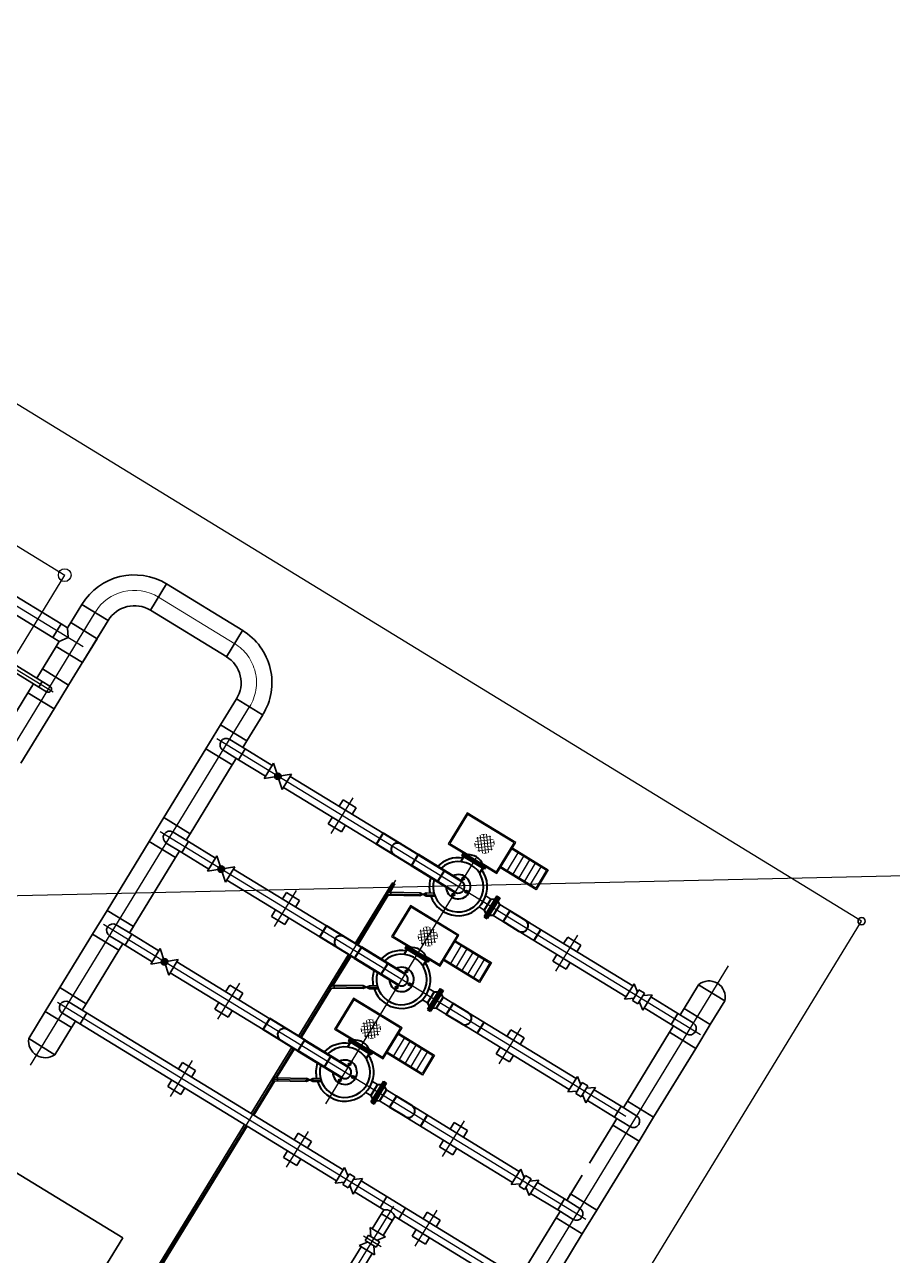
# Model space of a CAD drawing. Extents: x 108150 to 142535, y -18867 to -9422.
# Drawn here: x 140869.9 to 140898.65, y -13536.32 to -13495.57 of the extents above; entities that cross this region are included whole.
import ezdxf

# ---------------------------------------------------------------- set-up
doc = ezdxf.new("R2010")
doc.units = 0
doc.header["$MEASUREMENT"] = 0
doc.linetypes.add('штриховая', pattern=[19.05, 12.7, -6.35])
doc.linetypes.add('штрихпунктирная2', pattern=[12.7, 6.35, -3.175, 0, -3.175])
doc.layers.add('(040) Ограда', color=7, linetype='Continuous')
doc.layers.add('R_Поверхность1_CNT-MIN', color=7, linetype='Continuous')
for name, color, linetype, lineweight in [('газ-д сущ', 8, 'Continuous', 30), ('Краны', 6, 'Continuous', 30), ('Ограда', 6, 'Continuous', 30), ('опора', 5, 'Continuous', 35), ('Основные', 4, 'Continuous', 40), ('трубы', 3, 'Continuous', 40)]:
    doc.layers.add(name, color=color, linetype=linetype, lineweight=lineweight)
doc.linetypes.add('474_1', pattern='A,2,-0.5,[3,M,S=1,R=0,X=0,Y=0],-0.5,2', length=5)

# ---------------------------------------------------------------- blocks, each defined once
blk = doc.blocks.new('5485')
at = {"layer": 'Краны', "lineweight": 35}
h = blk.add_hatch(color=256, dxfattribs=at)
h.paths.add_polyline_path([(346710.245, 4133292.01), (346710.351, 4133292.01, 0.133795), (346710.336, 4133292.064)])
h.paths.add_polyline_path([(346710.154, 4133291.956), (346710.245, 4133292.01), (346710.139, 4133292.01, 0.133795)])
h.paths.add_polyline_path([(346710.154, 4133292.064), (346710.245, 4133292.01), (346710.245, 4133292.116, 0.265693)])
h.paths.add_polyline_path([(346710.245, 4133292.01), (346710.336, 4133292.064, 0.265693), (346710.245, 4133292.116)])
h.paths.add_polyline_path([(346710.336, 4133291.956, 0.133795), (346710.351, 4133292.01), (346710.245, 4133292.01)])
h.paths.add_polyline_path([(346710.245, 4133291.904, 0.265693), (346710.336, 4133291.956), (346710.245, 4133292.01)])
h.paths.add_polyline_path([(346710.154, 4133291.956, 0.265693), (346710.245, 4133291.904), (346710.245, 4133292.01)])
h.paths.add_polyline_path([(346710.139, 4133292.01), (346710.245, 4133292.01), (346710.154, 4133292.064, 0.133795)])
h = blk.add_hatch(color=256, dxfattribs=at)
h.paths.add_polyline_path([(346710.245, 4133288.41), (346710.351, 4133288.41, 0.133795), (346710.336, 4133288.464)])
h.paths.add_polyline_path([(346710.154, 4133288.356), (346710.245, 4133288.41), (346710.139, 4133288.41, 0.133795)])
h.paths.add_polyline_path([(346710.154, 4133288.464), (346710.245, 4133288.41), (346710.245, 4133288.516, 0.265693)])
h.paths.add_polyline_path([(346710.245, 4133288.41), (346710.336, 4133288.464, 0.265693), (346710.245, 4133288.516)])
h.paths.add_polyline_path([(346710.336, 4133288.356, 0.133795), (346710.351, 4133288.41), (346710.245, 4133288.41)])
h.paths.add_polyline_path([(346710.245, 4133288.304, 0.265693), (346710.336, 4133288.356), (346710.245, 4133288.41)])
h.paths.add_polyline_path([(346710.154, 4133288.356, 0.265693), (346710.245, 4133288.304), (346710.245, 4133288.41)])
h.paths.add_polyline_path([(346710.139, 4133288.41), (346710.245, 4133288.41), (346710.154, 4133288.464, 0.133795)])
h = blk.add_hatch(color=256, dxfattribs=at)
h.paths.add_polyline_path([(346710.245, 4133284.81), (346710.351, 4133284.81, 0.133795), (346710.336, 4133284.864)])
h.paths.add_polyline_path([(346710.154, 4133284.756), (346710.245, 4133284.81), (346710.139, 4133284.81, 0.133795)])
h.paths.add_polyline_path([(346710.154, 4133284.864), (346710.245, 4133284.81), (346710.245, 4133284.916, 0.265693)])
h.paths.add_polyline_path([(346710.245, 4133284.81), (346710.336, 4133284.864, 0.265693), (346710.245, 4133284.916)])
h.paths.add_polyline_path([(346710.336, 4133284.756, 0.133795), (346710.351, 4133284.81), (346710.245, 4133284.81)])
h.paths.add_polyline_path([(346710.245, 4133284.704, 0.265693), (346710.336, 4133284.756), (346710.245, 4133284.81)])
h.paths.add_polyline_path([(346710.154, 4133284.756, 0.265693), (346710.245, 4133284.704), (346710.245, 4133284.81)])
h.paths.add_polyline_path([(346710.139, 4133284.81), (346710.245, 4133284.81), (346710.154, 4133284.864, 0.133795)])
at = {"layer": '(040) Ограда', "color": 4, "linetype": 'штриховая', "lineweight": 35}
for p, q in [((346703.775, 4133295.52), (346706.738, 4133295.52)), ((346703.775, 4133294.5), (346706.738, 4133294.5)), ((346701.735, 4133292.773), (346701.735, 4133293.48)), ((346702.755, 4133290.973), (346702.755, 4133293.48)), ((346702.755, 4133292.473), (346702.755, 4133293.48)), ((346707.735, 4133292.473), (346707.735, 4133293.48)), ((346708.755, 4133292.473), (346708.755, 4133293.482)), ((346725.735, 4133292.473), (346725.735, 4133293.39)), ((346726.755, 4133292.473), (346726.755, 4133293.39)), ((346699.195, 4133292.575), (346701.485, 4133292.575)), ((346699.295, 4133292.045), (346701.485, 4133292.045)), ((346701.735, 4133291.847), (346701.735, 4133290.62)), ((346707.735, 4133288.873), (346707.735, 4133291.547)), ((346708.755, 4133291.547), (346708.755, 4133288.873)), ((346725.735, 4133288.873), (346725.735, 4133291.547)), ((346726.755, 4133288.873), (346726.755, 4133291.547)), ((346715.419, 4133290.672), (346715.419, 4133290.945)), ((346701.735, 4133290.047), (346701.735, 4133287.943)), ((346702.755, 4133287.943), (346702.755, 4133290.047)), ((346707.735, 4133285.273), (346707.735, 4133287.947)), ((346708.755, 4133285.023), (346708.755, 4133287.947)), ((346725.735, 4133286.473), (346725.735, 4133287.947)), ((346726.755, 4133285.273), (346726.755, 4133287.947)), ((346725.735, 4133285.023), (346725.735, 4133286.005)), ((346725.735, 4133285.023), (346725.735, 4133285.597)), ((346707.735, 4133282.273), (346707.735, 4133284.347)), ((346708.755, 4133282.273), (346708.755, 4133284.347)), ((346725.735, 4133282.273), (346725.735, 4133284.347)), ((346726.755, 4133281.934), (346726.755, 4133284.347)), ((346707.735, 4133281.347), (346707.735, 4133280.293)), ((346708.755, 4133280.293), (346708.755, 4133281.347))]:
    blk.add_line(p, q, dxfattribs=at)
at = {"layer": '(040) Ограда', "color": 4, "lineweight": 35}
for p, q in [((346716.449, 4133291.276), (346716.673, 4133291.407)), ((346715.344, 4133290.628), (346716.279, 4133291.176)), ((346715.394, 4133290.542), (346716.327, 4133291.088)), ((346716.502, 4133291.191), (346716.754, 4133291.339)), ((346716.449, 4133287.676), (346716.673, 4133287.807)), ((346716.502, 4133287.591), (346716.754, 4133287.739)), ((346715.344, 4133287.028), (346716.279, 4133287.576)), ((346715.394, 4133286.942), (346716.327, 4133287.488)), ((346716.449, 4133284.076), (346716.673, 4133284.207)), ((346716.502, 4133283.991), (346716.754, 4133284.139)), ((346715.344, 4133283.428), (346716.279, 4133283.976)), ((346715.394, 4133283.342), (346716.327, 4133283.888))]:
    blk.add_line(p, q, dxfattribs=at)
at = {"layer": '(040) Ограда', "color": 1, "linetype": 'Continuous', "lineweight": 35}
for p, q in [((346716.502, 4133291.191), (346716.275, 4133291.176)), ((346716.327, 4133291.088), (346716.275, 4133291.176)), ((346716.327, 4133291.088), (346716.451, 4133291.279)), ((346716.502, 4133291.191), (346716.451, 4133291.279)), ((346715.32, 4133290.664), (346715.406, 4133290.664)), ((346715.495, 4133290.601), (346715.444, 4133290.687)), ((346715.32, 4133290.511), (346715.42, 4133290.511)), ((346716.502, 4133287.591), (346716.275, 4133287.576)), ((346716.327, 4133287.488), (346716.275, 4133287.576)), ((346716.327, 4133287.488), (346716.451, 4133287.679)), ((346716.502, 4133287.591), (346716.451, 4133287.679)), ((346715.32, 4133287.064), (346715.406, 4133287.064)), ((346715.32, 4133286.911), (346715.42, 4133286.911)), ((346715.495, 4133287.001), (346715.444, 4133287.087)), ((346716.327, 4133283.888), (346716.451, 4133284.079)), ((346716.502, 4133283.991), (346716.451, 4133284.079)), ((346716.502, 4133283.991), (346716.275, 4133283.976)), ((346716.327, 4133283.888), (346716.275, 4133283.976)), ((346715.32, 4133283.464), (346715.406, 4133283.464)), ((346715.32, 4133283.464), (346715.406, 4133283.464)), ((346715.32, 4133283.311), (346715.42, 4133283.311)), ((346715.32, 4133283.311), (346715.42, 4133283.311)), ((346715.495, 4133283.401), (346715.444, 4133283.487))]:
    blk.add_line(p, q, dxfattribs=at)
at = {"layer": '(040) Ограда', "color": 4, "linetype": '474_1', "lineweight": 35}
for p, q in [((346715.319, 4133290.945), (346715.319, 4133288.624)), ((346715.419, 4133288.624), (346715.419, 4133290.556)), ((346715.319, 4133288.198), (346715.319, 4133285.024)), ((346715.419, 4133287.072), (346715.419, 4133288.198)), ((346715.419, 4133285.024), (346715.419, 4133286.956)), ((346715.319, 4133284.598), (346715.319, 4133282.023)), ((346715.419, 4133284.598), (346715.419, 4133283.472)), ((346715.419, 4133283.356), (346715.419, 4133282.023)), ((346715.319, 4133281.597), (346715.319, 4133269.01)), ((346715.419, 4133281.597), (346715.419, 4133269.01))]:
    blk.add_line(p, q, dxfattribs=at)
at = {"layer": '(040) Ограда', "color": 1, "linetype": 'Continuous', "lineweight": 50}
for p, q in [((346715.319, 4133290.945), (346715.419, 4133290.945)), ((346715.32, 4133287.064), (346715.406, 4133287.064)), ((346715.32, 4133286.911), (346715.42, 4133286.911))]:
    blk.add_line(p, q, dxfattribs=at)
at = {"layer": '(040) Ограда', "color": 4, "linetype": 'ByBlock', "lineweight": 35}
for p, q in [((346720.732, 4133280.86), (346720.732, 4133281.597)), ((346721.158, 4133280.86), (346721.158, 4133281.597)), ((346720.732, 4133279.21), (346720.732, 4133280.16)), ((346721.158, 4133279.21), (346721.158, 4133280.16))]:
    blk.add_line(p, q, dxfattribs=at)
at = {"layer": '(040) Ограда', "color": 1, "linetype": 'Continuous', "lineweight": 50}
blk.add_arc((346715.369, 4133290.928), 0.0529, 18.9848, 161.0152, dxfattribs=at)
at = {"layer": '(040) Ограда', "color": 1, "linetype": 'Continuous', "lineweight": 35}
for centre in [(346715.369, 4133290.585), (346715.369, 4133286.985), (346715.369, 4133283.385)]:
    blk.add_arc(centre, 0.05, 120.3707, 300.3707, dxfattribs=at)
at = {"color": 1, "linetype": 'ByBlock', "lineweight": 30}
for p, q in [((346729.245, 4133298.01), (346619.245, 4133298.01)), ((346729.245, 4133265.01), (346729.245, 4133298.01))]:
    blk.add_line(p, q, dxfattribs=at)
at = {"color": 251, "linetype": 'Continuous', "lineweight": 0}
for p, q in [((346717.309, 4133293.991), (346716.929, 4133293.693)), ((346717.421, 4133293.946), (346716.946, 4133293.573)), ((346716.98, 4133293.85), (346717.352, 4133293.375)), ((346717.499, 4133293.874), (346716.997, 4133293.48)), ((346717.1, 4133293.96), (346717.009, 4133293.888)), ((346717.051, 4133293.928), (346717.445, 4133293.426)), ((346717.144, 4133293.979), (346717.517, 4133293.504)), ((346717.264, 4133293.996), (346717.562, 4133293.617)), ((346717.459, 4133293.917), (346717.531, 4133293.825)), ((346716.935, 4133293.738), (346717.232, 4133293.358)), ((346716.965, 4133293.529), (346717.037, 4133293.438)), ((346717.55, 4133293.781), (346717.075, 4133293.409)), ((346717.567, 4133293.661), (346717.188, 4133293.364)), ((346717.488, 4133293.466), (346717.396, 4133293.394)), ((346717.309, 4133290.391), (346716.929, 4133290.093)), ((346717.421, 4133290.346), (346716.946, 4133289.973)), ((346716.98, 4133290.25), (346717.352, 4133289.775)), ((346717.499, 4133290.274), (346716.997, 4133289.88)), ((346717.1, 4133290.36), (346717.009, 4133290.288)), ((346717.051, 4133290.328), (346717.445, 4133289.826)), ((346717.55, 4133290.181), (346717.075, 4133289.809)), ((346717.144, 4133290.379), (346717.517, 4133289.904)), ((346717.264, 4133290.396), (346717.562, 4133290.017)), ((346717.459, 4133290.317), (346717.531, 4133290.225)), ((346716.935, 4133290.138), (346717.232, 4133289.758)), ((346716.965, 4133289.929), (346717.037, 4133289.838)), ((346717.567, 4133290.061), (346717.188, 4133289.764)), ((346717.488, 4133289.866), (346717.396, 4133289.794)), ((346717.298, 4133286.791), (346716.919, 4133286.493)), ((346716.924, 4133286.538), (346717.222, 4133286.158)), ((346717.41, 4133286.746), (346716.936, 4133286.373)), ((346716.969, 4133286.65), (346717.341, 4133286.175)), ((346717.489, 4133286.674), (346716.986, 4133286.28)), ((346717.09, 4133286.76), (346716.998, 4133286.688)), ((346717.04, 4133286.728), (346717.435, 4133286.226)), ((346717.539, 4133286.581), (346717.065, 4133286.209)), ((346717.134, 4133286.779), (346717.506, 4133286.304)), ((346717.253, 4133286.796), (346717.551, 4133286.416)), ((346717.449, 4133286.717), (346717.52, 4133286.625)), ((346716.955, 4133286.329), (346717.026, 4133286.237)), ((346717.556, 4133286.461), (346717.177, 4133286.164)), ((346717.477, 4133286.266), (346717.385, 4133286.194))]:
    blk.add_line(p, q, dxfattribs=at)
at = {"linetype": 'Continuous', "lineweight": 30}
for p, q in [((346718.109, 4133294.04), (346719.502, 4133294.04)), ((346718.109, 4133294.001), (346719.463, 4133294.001)), ((346718.351, 4133294.001), (346718.351, 4133293.308)), ((346718.571, 4133294.001), (346718.571, 4133293.308)), ((346718.803, 4133294.001), (346718.803, 4133293.308)), ((346719.023, 4133294.003), (346719.023, 4133293.309)), ((346719.243, 4133294.003), (346719.243, 4133293.309)), ((346719.463, 4133294.003), (346719.463, 4133293.309)), ((346719.502, 4133294.042), (346719.502, 4133293.271)), ((346719.463, 4133293.308), (346718.109, 4133293.308)), ((346719.502, 4133293.269), (346718.109, 4133293.269)), ((346718.109, 4133290.44), (346719.502, 4133290.44)), ((346718.109, 4133290.401), (346719.463, 4133290.401)), ((346718.351, 4133290.401), (346718.351, 4133289.708)), ((346718.571, 4133290.401), (346718.571, 4133289.708)), ((346718.803, 4133290.401), (346718.803, 4133289.708)), ((346719.023, 4133290.403), (346719.023, 4133289.709)), ((346719.243, 4133290.403), (346719.243, 4133289.709)), ((346719.463, 4133290.403), (346719.463, 4133289.709)), ((346719.502, 4133290.442), (346719.502, 4133289.671)), ((346719.463, 4133289.708), (346718.109, 4133289.708)), ((346719.502, 4133289.669), (346718.109, 4133289.669)), ((346718.099, 4133286.84), (346719.491, 4133286.84)), ((346718.099, 4133286.801), (346719.452, 4133286.801)), ((346718.34, 4133286.801), (346718.34, 4133286.107)), ((346718.56, 4133286.801), (346718.56, 4133286.107)), ((346718.793, 4133286.801), (346718.793, 4133286.107)), ((346719.013, 4133286.803), (346719.013, 4133286.109)), ((346719.233, 4133286.803), (346719.233, 4133286.109)), ((346719.452, 4133286.803), (346719.452, 4133286.109)), ((346719.491, 4133286.841), (346719.491, 4133286.071)), ((346719.452, 4133286.107), (346718.099, 4133286.107)), ((346719.491, 4133286.069), (346718.099, 4133286.069))]:
    blk.add_line(p, q, dxfattribs=at)
at = {"color": 251, "linetype": 'ByBlock', "lineweight": 35}
for q in [(346700.132, 4133276.286), (346713.836, 4133271.01)]:
    blk.add_line((346713.836, 4133276.286), q, dxfattribs=at)
at = {"linetype": 'Continuous', "lineweight": 30}
for points in [[(346717.686, 4133293.05), (346718.109, 4133293.05), (346718.109, 4133294.251), (346716.227, 4133294.251), (346716.227, 4133293.05), (346716.801, 4133293.05)], [(346717.515, 4133293.089), (346718.071, 4133293.089), (346718.071, 4133294.212), (346716.265, 4133294.212), (346716.265, 4133293.089), (346716.971, 4133293.089)], [(346717.686, 4133289.45), (346718.109, 4133289.45), (346718.109, 4133290.651), (346716.227, 4133290.651), (346716.227, 4133289.45), (346716.801, 4133289.45)], [(346717.515, 4133289.489), (346718.071, 4133289.489), (346718.071, 4133290.612), (346716.265, 4133290.612), (346716.265, 4133289.489), (346716.971, 4133289.489)], [(346717.675, 4133285.85), (346718.099, 4133285.85), (346718.099, 4133287.051), (346716.216, 4133287.051), (346716.216, 4133285.85), (346716.79, 4133285.85)], [(346717.505, 4133285.889), (346718.06, 4133285.889), (346718.06, 4133287.012), (346716.255, 4133287.012), (346716.255, 4133285.889), (346716.961, 4133285.889)]]:
    blk.add_lwpolyline(points, dxfattribs=at)
at = {"color": 1, "linetype": 'ByBlock', "lineweight": 35}
blk.add_circle((346729.245, 4133298.01), 0.119, dxfattribs=at)
at = {"layer": 'газ-д сущ', "lineweight": 25}
for p, q in [((346712.745, 4133291.315), (346712.745, 4133292.706)), ((346721.469, 4133291.315), (346721.469, 4133292.706)), ((346712.745, 4133287.715), (346712.745, 4133289.106)), ((346721.469, 4133287.715), (346721.469, 4133289.106)), ((346712.745, 4133284.115), (346712.745, 4133285.506)), ((346721.469, 4133284.115), (346721.469, 4133285.506)), ((346712.745, 4133281.115), (346712.745, 4133282.506)), ((346717.245, 4133281.115), (346717.245, 4133282.506)), ((346722.245, 4133281.115), (346722.245, 4133282.506))]:
    blk.add_line(p, q, dxfattribs=at)
at = {"layer": 'Краны', "lineweight": 35}
for p, q in [((346701.735, 4133292.575), (346701.485, 4133292.575)), ((346701.485, 4133292.045), (346701.485, 4133292.575)), ((346701.735, 4133292.575), (346701.914, 4133292.31)), ((346701.914, 4133292.31), (346701.735, 4133292.045)), ((346709.895, 4133291.71), (346709.895, 4133292.31)), ((346710.595, 4133291.71), (346709.895, 4133292.31)), ((346710.595, 4133292.31), (346709.895, 4133291.711)), ((346710.595, 4133291.71), (346710.595, 4133292.31)), ((346723.895, 4133291.71), (346723.895, 4133292.31)), ((346724.14, 4133292.129), (346723.895, 4133292.31)), ((346724.14, 4133292.219), (346724.14, 4133291.802)), ((346724.14, 4133292.219), (346724.351, 4133292.219)), ((346724.351, 4133292.129), (346724.595, 4133292.31)), ((346724.351, 4133292.219), (346724.351, 4133291.802)), ((346724.595, 4133291.71), (346724.595, 4133292.31)), ((346701.735, 4133292.045), (346701.485, 4133292.045)), ((346724.14, 4133291.892), (346723.895, 4133291.711)), ((346724.14, 4133291.802), (346724.351, 4133291.802)), ((346724.351, 4133291.892), (346724.595, 4133291.711)), ((346709.895, 4133288.11), (346709.895, 4133288.71)), ((346710.595, 4133288.11), (346709.895, 4133288.71)), ((346710.595, 4133288.71), (346709.895, 4133288.111)), ((346710.595, 4133288.11), (346710.595, 4133288.71)), ((346723.895, 4133288.11), (346723.895, 4133288.71)), ((346724.14, 4133288.529), (346723.895, 4133288.71)), ((346724.14, 4133288.619), (346724.14, 4133288.202)), ((346724.14, 4133288.619), (346724.351, 4133288.619)), ((346724.351, 4133288.529), (346724.595, 4133288.71)), ((346724.351, 4133288.619), (346724.351, 4133288.202)), ((346724.595, 4133288.11), (346724.595, 4133288.71)), ((346724.14, 4133288.292), (346723.895, 4133288.111)), ((346724.14, 4133288.202), (346724.351, 4133288.202)), ((346724.351, 4133288.292), (346724.595, 4133288.111)), ((346709.895, 4133284.51), (346709.895, 4133285.11)), ((346710.595, 4133284.51), (346709.895, 4133285.11)), ((346710.595, 4133285.11), (346709.895, 4133284.511)), ((346710.595, 4133284.51), (346710.595, 4133285.11)), ((346723.895, 4133284.51), (346723.895, 4133285.11)), ((346724.14, 4133284.929), (346723.895, 4133285.11)), ((346724.14, 4133285.019), (346724.14, 4133284.602)), ((346724.14, 4133285.019), (346724.351, 4133285.019)), ((346724.351, 4133284.929), (346724.595, 4133285.11)), ((346724.351, 4133285.019), (346724.351, 4133284.602)), ((346724.595, 4133284.51), (346724.595, 4133285.11)), ((346724.14, 4133284.692), (346723.895, 4133284.511)), ((346724.14, 4133284.602), (346724.351, 4133284.602)), ((346724.351, 4133284.692), (346724.595, 4133284.511)), ((346718.89, 4133282.11), (346718.89, 4133281.51)), ((346719.135, 4133281.929), (346718.89, 4133282.11)), ((346719.135, 4133281.602), (346719.135, 4133282.019)), ((346719.135, 4133282.019), (346719.346, 4133282.019)), ((346719.346, 4133281.929), (346719.59, 4133282.11)), ((346719.346, 4133281.602), (346719.346, 4133282.019)), ((346719.59, 4133282.11), (346719.59, 4133281.51)), ((346719.135, 4133281.692), (346718.89, 4133281.51)), ((346719.346, 4133281.692), (346719.59, 4133281.51)), ((346719.135, 4133281.602), (346719.346, 4133281.602)), ((346721.245, 4133280.86), (346720.645, 4133280.86)), ((346720.827, 4133280.616), (346720.645, 4133280.86)), ((346721.064, 4133280.616), (346721.245, 4133280.86)), ((346720.827, 4133280.405), (346720.645, 4133280.16)), ((346720.737, 4133280.616), (346721.154, 4133280.616)), ((346720.737, 4133280.616), (346720.737, 4133280.405)), ((346720.737, 4133280.405), (346721.154, 4133280.405)), ((346721.064, 4133280.405), (346721.245, 4133280.16)), ((346721.154, 4133280.616), (346721.154, 4133280.405)), ((346721.245, 4133280.16), (346720.645, 4133280.16))]:
    blk.add_line(p, q, dxfattribs=at)
for centre in [(346710.245, 4133292.01), (346710.245, 4133288.41), (346710.245, 4133284.81)]:
    blk.add_circle(centre, 0.106, dxfattribs=at)
at = {"layer": 'Ограда', "color": 251, "linetype": 'штрихпунктирная2', "lineweight": 0, "ltscale": 3}
blk.add_line((346703.775, 4133295.01), (346706.738, 4133295.01), dxfattribs=at)
at = {"layer": 'Ограда', "color": 251, "linetype": 'ByBlock', "lineweight": 25, "ltscale": 3}
for p, q in [((346726.245, 4133294.439), (346726.245, 4133270.01)), ((346726.656, 4133292.01), (346707.875, 4133292.01))]:
    blk.add_line(p, q, dxfattribs=at)
at = {"layer": 'Ограда', "color": 1, "lineweight": 30, "ltscale": 3}
for p in [(346688.745, 4133294.01), (346700.745, 4133279.01)]:
    blk.add_line(p, (346700.745, 4133294.01), dxfattribs=at)
at = {"layer": 'Ограда', "color": 251, "linetype": 'штрихпунктирная2', "lineweight": 25, "ltscale": 3}
for p, q in [((346702.245, 4133278.564), (346702.245, 4133293.48)), ((346708.245, 4133279.579), (346708.245, 4133293.48)), ((346717.251, 4133293.122), (346717.251, 4133283.577)), ((346687.017, 4133292.31), (346702.499, 4133292.31)), ((346715.369, 4133290.585), (346716.712, 4133291.372)), ((346715.369, 4133291.108), (346715.369, 4133285.024)), ((346686.885, 4133290.51), (346702.434, 4133290.51)), ((346725.956, 4133288.41), (346707.875, 4133288.41)), ((346715.369, 4133286.985), (346716.712, 4133287.772)), ((346726.606, 4133284.81), (346707.875, 4133284.81)), ((346715.369, 4133284.598), (346715.369, 4133269.01)), ((346715.369, 4133283.385), (346716.712, 4133284.172)), ((346726.621, 4133281.81), (346707.926, 4133281.81)), ((346720.945, 4133263.653), (346720.945, 4133281.873)), ((346720.601, 4133280.51), (346721.289, 4133280.51))]:
    blk.add_line(p, q, dxfattribs=at)
at = {"layer": 'Ограда', "color": 1, "lineweight": 30, "ltscale": 3}
blk.add_circle((346700.745, 4133294.01), 0.211, dxfattribs=at)
at = {"layer": 'Ограда', "color": 251, "linetype": 'штрихпунктирная2', "lineweight": 0, "ltscale": 3}
for centre, radius, start, end in [((346703.775, 4133293.48), 1.53, 90, 180), ((346706.731, 4133293.497), 1.514, 359.3895, 90.2529)]:
    blk.add_arc(centre, radius, start, end, dxfattribs=at)
at = {"layer": 'опора', "lineweight": 35}
for p, q in [((346713.001, 4133292.478), (346712.491, 4133292.478)), ((346712.491, 4133292.478), (346712.491, 4133292.223)), ((346713.001, 4133292.478), (346713.001, 4133292.223)), ((346721.213, 4133292.478), (346721.723, 4133292.478)), ((346721.213, 4133292.478), (346721.213, 4133292.223)), ((346721.723, 4133292.478), (346721.723, 4133292.223)), ((346712.49, 4133291.798), (346712.49, 4133291.543)), ((346713, 4133291.798), (346713, 4133291.543)), ((346721.214, 4133291.798), (346721.214, 4133291.543)), ((346721.724, 4133291.798), (346721.724, 4133291.543)), ((346713, 4133291.543), (346712.49, 4133291.543)), ((346721.214, 4133291.543), (346721.724, 4133291.543)), ((346713.001, 4133288.878), (346712.491, 4133288.878)), ((346712.491, 4133288.878), (346712.491, 4133288.623)), ((346713.001, 4133288.878), (346713.001, 4133288.623)), ((346721.213, 4133288.878), (346721.723, 4133288.878)), ((346721.213, 4133288.878), (346721.213, 4133288.623)), ((346721.723, 4133288.878), (346721.723, 4133288.623)), ((346712.49, 4133288.198), (346712.49, 4133287.943)), ((346713, 4133288.198), (346713, 4133287.943)), ((346721.214, 4133288.198), (346721.214, 4133287.943)), ((346721.724, 4133288.198), (346721.724, 4133287.943)), ((346713, 4133287.943), (346712.49, 4133287.943)), ((346721.214, 4133287.943), (346721.724, 4133287.943)), ((346713.001, 4133285.278), (346712.491, 4133285.278)), ((346712.491, 4133285.278), (346712.491, 4133285.023)), ((346713.001, 4133285.278), (346713.001, 4133285.023)), ((346721.213, 4133285.278), (346721.723, 4133285.278)), ((346721.213, 4133285.278), (346721.213, 4133285.023)), ((346721.723, 4133285.278), (346721.723, 4133285.023)), ((346712.49, 4133284.598), (346712.49, 4133284.343)), ((346713, 4133284.598), (346713, 4133284.343)), ((346721.214, 4133284.598), (346721.214, 4133284.343)), ((346721.724, 4133284.598), (346721.724, 4133284.343)), ((346713, 4133284.343), (346712.49, 4133284.343)), ((346721.214, 4133284.343), (346721.724, 4133284.343)), ((346712.489, 4133282.278), (346712.999, 4133282.278)), ((346712.489, 4133282.278), (346712.489, 4133282.023)), ((346712.999, 4133282.278), (346712.999, 4133282.023)), ((346716.989, 4133282.278), (346717.499, 4133282.278)), ((346716.989, 4133282.278), (346716.989, 4133282.023)), ((346717.499, 4133282.278), (346717.499, 4133282.023)), ((346721.99, 4133282.278), (346722.5, 4133282.278)), ((346721.99, 4133282.278), (346721.99, 4133282.023)), ((346722.5, 4133282.278), (346722.5, 4133282.023)), ((346712.49, 4133281.598), (346712.49, 4133281.343)), ((346712.49, 4133281.343), (346713, 4133281.343)), ((346713, 4133281.598), (346713, 4133281.343)), ((346716.99, 4133281.598), (346716.99, 4133281.343)), ((346716.99, 4133281.343), (346717.5, 4133281.343)), ((346717.5, 4133281.598), (346717.5, 4133281.343)), ((346721.99, 4133281.598), (346721.99, 4133281.343)), ((346721.99, 4133281.343), (346722.5, 4133281.343)), ((346722.5, 4133281.598), (346722.5, 4133281.343))]:
    blk.add_line(p, q, dxfattribs=at)
at = {"layer": 'Основные', "lineweight": 35}
for p, q in [((346709.895, 4133292.223), (346708.845, 4133292.223)), ((346714.202, 4133292.223), (346710.595, 4133292.223)), ((346715.558, 4133292.224), (346716.051, 4133292.224)), ((346716.315, 4133292.224), (346716.909, 4133292.224)), ((346718.188, 4133292.224), (346718.384, 4133292.224)), ((346719.902, 4133292.224), (346718.73, 4133292.224)), ((346719.902, 4133292.224), (346719.338, 4133292.224)), ((346719.722, 4133292.223), (346723.895, 4133292.223)), ((346724.595, 4133292.223), (346725.645, 4133292.223)), ((346709.895, 4133291.797), (346708.845, 4133291.797)), ((346714.202, 4133291.798), (346710.595, 4133291.797)), ((346715.558, 4133291.798), (346716.051, 4133291.798)), ((346716.396, 4133291.798), (346716.909, 4133291.798)), ((346718.188, 4133291.798), (346718.384, 4133291.798)), ((346719.902, 4133291.798), (346718.73, 4133291.798)), ((346719.73, 4133291.798), (346719.338, 4133291.798)), ((346719.581, 4133291.797), (346723.895, 4133291.797)), ((346724.595, 4133291.797), (346725.645, 4133291.797)), ((346701.945, 4133290.62), (346699.495, 4133290.62)), ((346701.945, 4133290.401), (346699.495, 4133290.401)), ((346709.895, 4133288.623), (346708.845, 4133288.623)), ((346714.202, 4133288.623), (346710.595, 4133288.623)), ((346715.558, 4133288.624), (346716.051, 4133288.624)), ((346716.315, 4133288.624), (346716.909, 4133288.624)), ((346718.188, 4133288.624), (346718.384, 4133288.624)), ((346719.902, 4133288.624), (346718.73, 4133288.624)), ((346719.902, 4133288.624), (346719.338, 4133288.624)), ((346719.722, 4133288.623), (346723.895, 4133288.623)), ((346724.595, 4133288.623), (346725.645, 4133288.623)), ((346709.895, 4133288.197), (346708.845, 4133288.197)), ((346714.202, 4133288.198), (346710.595, 4133288.197)), ((346715.558, 4133288.198), (346716.051, 4133288.198)), ((346716.396, 4133288.198), (346716.909, 4133288.198)), ((346718.188, 4133288.198), (346718.384, 4133288.198)), ((346719.902, 4133288.198), (346718.73, 4133288.198)), ((346719.73, 4133288.198), (346719.338, 4133288.198)), ((346719.581, 4133288.197), (346723.895, 4133288.197)), ((346724.595, 4133288.197), (346725.645, 4133288.197)), ((346709.895, 4133285.023), (346708.845, 4133285.023)), ((346714.202, 4133285.023), (346710.595, 4133285.023)), ((346715.558, 4133285.024), (346716.051, 4133285.024)), ((346716.315, 4133285.024), (346716.909, 4133285.024)), ((346718.188, 4133285.024), (346718.384, 4133285.024)), ((346719.902, 4133285.024), (346718.73, 4133285.024)), ((346719.902, 4133285.024), (346719.338, 4133285.024)), ((346719.722, 4133285.023), (346723.895, 4133285.023)), ((346724.595, 4133285.023), (346725.645, 4133285.023)), ((346709.895, 4133284.597), (346708.845, 4133284.597)), ((346714.202, 4133284.597), (346710.595, 4133284.597)), ((346715.558, 4133284.598), (346716.051, 4133284.598)), ((346716.396, 4133284.598), (346716.909, 4133284.598)), ((346718.188, 4133284.598), (346718.384, 4133284.598)), ((346719.902, 4133284.598), (346718.73, 4133284.598)), ((346719.73, 4133284.598), (346719.338, 4133284.598)), ((346719.581, 4133284.597), (346723.895, 4133284.597)), ((346724.595, 4133284.597), (346725.645, 4133284.597)), ((346718.89, 4133282.023), (346708.245, 4133282.023)), ((346719.59, 4133282.023), (346725.735, 4133282.023)), ((346718.89, 4133281.597), (346708.245, 4133281.597)), ((346719.59, 4133281.597), (346720.732, 4133281.597)), ((346721.158, 4133281.597), (346725.735, 4133281.597))]:
    blk.add_line(p, q, dxfattribs=at)
at = {"layer": 'Основные', "lineweight": 50}
for p, q in [((346715.558, 4133292.224), (346717.251, 4133292.224)), ((346715.558, 4133291.798), (346717.251, 4133291.798)), ((346715.558, 4133288.624), (346717.251, 4133288.624)), ((346715.558, 4133288.198), (346717.251, 4133288.198)), ((346715.558, 4133285.024), (346717.251, 4133285.024)), ((346715.558, 4133284.598), (346717.251, 4133284.598))]:
    blk.add_line(p, q, dxfattribs=at)
at = {"layer": 'трубы', "color": 6, "lineweight": 35}
for p, q in [((346703.775, 4133294.5), (346703.775, 4133295.52)), ((346706.724, 4133294.5), (346706.724, 4133295.52)), ((346702.755, 4133293.48), (346701.735, 4133293.48)), ((346707.735, 4133293.48), (346708.755, 4133293.48)), ((346726.755, 4133293.39), (346725.735, 4133293.39)), ((346701.735, 4133292.773), (346702.755, 4133292.773)), ((346701.735, 4133292.575), (346701.735, 4133292.773)), ((346702.755, 4133291.847), (346702.755, 4133292.773)), ((346708.755, 4133292.473), (346707.735, 4133292.473)), ((346707.735, 4133292.473), (346707.735, 4133291.547)), ((346708.845, 4133292.223), (346708.245, 4133292.223)), ((346708.755, 4133292.473), (346708.755, 4133292.223)), ((346708.845, 4133291.797), (346708.845, 4133292.223)), ((346725.645, 4133291.797), (346725.645, 4133292.223)), ((346725.645, 4133292.223), (346726.245, 4133292.223)), ((346725.735, 4133292.473), (346726.755, 4133292.473)), ((346725.735, 4133292.473), (346725.735, 4133292.223)), ((346726.755, 4133292.473), (346726.755, 4133291.547)), ((346701.735, 4133291.847), (346701.735, 4133292.045)), ((346701.735, 4133291.847), (346702.755, 4133291.847)), ((346708.845, 4133291.797), (346708.245, 4133291.797)), ((346708.755, 4133291.797), (346708.755, 4133291.547)), ((346725.645, 4133291.797), (346726.245, 4133291.797)), ((346725.735, 4133291.797), (346725.735, 4133291.547)), ((346708.755, 4133291.547), (346707.735, 4133291.547)), ((346725.735, 4133291.547), (346726.755, 4133291.547)), ((346701.735, 4133290.973), (346702.755, 4133290.973)), ((346701.735, 4133290.62), (346701.735, 4133290.973)), ((346701.945, 4133290.401), (346701.945, 4133290.62)), ((346701.945, 4133290.62), (346702.245, 4133290.62)), ((346702.755, 4133290.047), (346702.755, 4133290.973)), ((346701.735, 4133290.047), (346701.735, 4133290.401)), ((346701.945, 4133290.401), (346702.245, 4133290.401)), ((346701.735, 4133290.047), (346702.755, 4133290.047)), ((346708.755, 4133288.873), (346707.735, 4133288.873)), ((346707.735, 4133288.873), (346707.735, 4133287.947)), ((346708.845, 4133288.623), (346708.245, 4133288.623)), ((346708.755, 4133288.873), (346708.755, 4133288.623)), ((346708.845, 4133288.197), (346708.845, 4133288.623)), ((346725.645, 4133288.197), (346725.645, 4133288.623)), ((346725.645, 4133288.623), (346726.245, 4133288.623)), ((346725.735, 4133288.873), (346726.755, 4133288.873)), ((346725.735, 4133288.873), (346725.735, 4133288.623)), ((346726.755, 4133288.873), (346726.755, 4133287.947)), ((346708.845, 4133288.197), (346708.245, 4133288.197)), ((346708.755, 4133288.197), (346708.755, 4133287.947)), ((346725.645, 4133288.197), (346726.245, 4133288.197)), ((346725.735, 4133288.197), (346725.735, 4133287.947)), ((346708.755, 4133287.947), (346707.735, 4133287.947)), ((346725.735, 4133287.947), (346726.755, 4133287.947)), ((346708.755, 4133285.273), (346707.735, 4133285.273)), ((346707.735, 4133285.273), (346707.735, 4133284.347)), ((346708.755, 4133285.273), (346708.755, 4133285.023)), ((346725.735, 4133285.273), (346726.755, 4133285.273)), ((346725.735, 4133285.273), (346725.735, 4133285.023)), ((346726.755, 4133285.273), (346726.755, 4133284.347)), ((346708.845, 4133285.023), (346708.245, 4133285.023)), ((346708.845, 4133284.597), (346708.845, 4133285.023)), ((346725.645, 4133284.597), (346725.645, 4133285.023)), ((346725.645, 4133285.023), (346726.245, 4133285.023)), ((346708.845, 4133284.597), (346708.245, 4133284.597)), ((346708.755, 4133284.597), (346708.755, 4133284.347)), ((346725.645, 4133284.597), (346726.245, 4133284.597)), ((346725.735, 4133284.597), (346725.735, 4133284.347)), ((346708.755, 4133284.347), (346707.735, 4133284.347)), ((346725.735, 4133284.347), (346726.755, 4133284.347)), ((346708.755, 4133282.273), (346707.735, 4133282.273)), ((346707.735, 4133281.347), (346707.735, 4133282.273)), ((346708.755, 4133282.023), (346708.755, 4133282.273)), ((346708.93, 4133282.023), (346708.93, 4133281.597)), ((346720.582, 4133282.023), (346720.582, 4133281.597)), ((346721.308, 4133282.023), (346721.308, 4133281.597)), ((346708.755, 4133281.347), (346707.735, 4133281.347)), ((346708.755, 4133281.347), (346708.755, 4133281.597)), ((346720.732, 4133281.442), (346721.158, 4133281.442)), ((346707.735, 4133280.293), (346708.755, 4133280.293))]:
    blk.add_line(p, q, dxfattribs=at)
at = {"layer": 'трубы', "color": 6}
for p, q in [((346717.694, 4133293.05), (346716.809, 4133293.05)), ((346716.809, 4133293.05), (346716.809, 4133292.958)), ((346717.694, 4133293.05), (346717.694, 4133292.958)), ((346716.809, 4133293.004), (346717.694, 4133293.004)), ((346717.694, 4133292.958), (346716.809, 4133292.958)), ((346716.888, 4133292.958), (346716.888, 4133292.764)), ((346717.614, 4133292.958), (346717.614, 4133292.764)), ((346715.572, 4133292.224), (346714.202, 4133292.224)), ((346714.202, 4133291.798), (346714.202, 4133292.224)), ((346715.558, 4133292.224), (346715.558, 4133291.798)), ((346716.58, 4133292.224), (346716.58, 4133291.798)), ((346718.384, 4133292.224), (346718.499, 4133292.298)), ((346718.384, 4133292.224), (346718.384, 4133291.798)), ((346718.499, 4133292.413), (346718.5, 4133291.608)), ((346718.499, 4133292.413), (346718.615, 4133292.413)), ((346718.557, 4133292.413), (346718.557, 4133291.608)), ((346718.615, 4133292.413), (346718.615, 4133291.608)), ((346718.73, 4133292.224), (346718.615, 4133292.298)), ((346718.73, 4133292.224), (346718.73, 4133291.798)), ((346719.119, 4133292.223), (346719.119, 4133291.797)), ((346719.719, 4133292.223), (346719.119, 4133292.223)), ((346720.321, 4133292.223), (346720.321, 4133291.797)), ((346715.572, 4133291.798), (346714.202, 4133291.798)), ((346718.384, 4133291.798), (346718.5, 4133291.723)), ((346718.73, 4133291.798), (346718.615, 4133291.723)), ((346719.719, 4133291.797), (346719.119, 4133291.797)), ((346718.5, 4133291.608), (346718.615, 4133291.608)), ((346717.694, 4133289.45), (346716.809, 4133289.45)), ((346716.809, 4133289.45), (346716.809, 4133289.358)), ((346716.809, 4133289.404), (346717.694, 4133289.404)), ((346717.694, 4133289.358), (346716.809, 4133289.358)), ((346716.888, 4133289.358), (346716.888, 4133289.164)), ((346717.614, 4133289.358), (346717.614, 4133289.164)), ((346717.694, 4133289.45), (346717.694, 4133289.358)), ((346715.572, 4133288.624), (346714.202, 4133288.624)), ((346714.202, 4133288.198), (346714.202, 4133288.624)), ((346715.558, 4133288.624), (346715.558, 4133288.198)), ((346716.58, 4133288.624), (346716.58, 4133288.198)), ((346718.384, 4133288.624), (346718.499, 4133288.698)), ((346718.384, 4133288.624), (346718.384, 4133288.198)), ((346718.499, 4133288.813), (346718.5, 4133288.008)), ((346718.499, 4133288.813), (346718.615, 4133288.813)), ((346718.557, 4133288.813), (346718.557, 4133288.008)), ((346718.615, 4133288.813), (346718.615, 4133288.008)), ((346718.73, 4133288.624), (346718.615, 4133288.698)), ((346718.73, 4133288.624), (346718.73, 4133288.198)), ((346719.119, 4133288.623), (346719.119, 4133288.197)), ((346719.719, 4133288.623), (346719.119, 4133288.623)), ((346720.321, 4133288.623), (346720.321, 4133288.197)), ((346715.572, 4133288.198), (346714.202, 4133288.198)), ((346718.384, 4133288.198), (346718.5, 4133288.123)), ((346718.73, 4133288.198), (346718.615, 4133288.123)), ((346719.719, 4133288.197), (346719.119, 4133288.197)), ((346718.5, 4133288.008), (346718.615, 4133288.008)), ((346717.694, 4133285.85), (346716.809, 4133285.85)), ((346716.809, 4133285.85), (346716.809, 4133285.758)), ((346716.809, 4133285.804), (346717.694, 4133285.804)), ((346717.694, 4133285.758), (346716.809, 4133285.758)), ((346716.888, 4133285.758), (346716.888, 4133285.564)), ((346717.614, 4133285.758), (346717.614, 4133285.564)), ((346717.694, 4133285.85), (346717.694, 4133285.758)), ((346715.572, 4133285.024), (346714.202, 4133285.024)), ((346714.202, 4133284.598), (346714.202, 4133285.024)), ((346715.558, 4133285.024), (346715.558, 4133284.598)), ((346716.58, 4133285.024), (346716.58, 4133284.598)), ((346718.384, 4133285.024), (346718.499, 4133285.098)), ((346718.384, 4133285.024), (346718.384, 4133284.598)), ((346718.499, 4133285.213), (346718.499, 4133284.408)), ((346718.499, 4133285.213), (346718.614, 4133285.213)), ((346718.557, 4133285.213), (346718.557, 4133284.408)), ((346718.614, 4133285.213), (346718.615, 4133284.408)), ((346718.73, 4133285.024), (346718.615, 4133285.098)), ((346718.73, 4133285.024), (346718.73, 4133284.598)), ((346719.119, 4133285.023), (346719.119, 4133284.597)), ((346719.719, 4133285.023), (346719.119, 4133285.023)), ((346720.321, 4133285.023), (346720.321, 4133284.597)), ((346715.572, 4133284.598), (346714.202, 4133284.598)), ((346718.384, 4133284.598), (346718.499, 4133284.523)), ((346718.73, 4133284.598), (346718.615, 4133284.523)), ((346719.719, 4133284.597), (346719.119, 4133284.597)), ((346718.499, 4133284.408), (346718.615, 4133284.408))]:
    blk.add_line(p, q, dxfattribs=at)
for centre in [(346717.251, 4133292.321), (346717.562, 4133292.01), (346717.251, 4133291.7), (346717.251, 4133288.721), (346717.251, 4133288.1), (346717.562, 4133288.41), (346717.251, 4133285.121), (346717.251, 4133284.5), (346717.562, 4133284.81)]:
    blk.add_circle(centre, 0.0376, dxfattribs=at)
at = {"layer": 'трубы', "color": 6, "lineweight": 35}
for centre, radius, start, end in [((346703.775, 4133293.48), 2.04, 90, 180), ((346706.731, 4133293.497), 2.024, 359.5425, 90.1895), ((346703.775, 4133293.48), 1.02, 90, 180), ((346706.731, 4133293.497), 1.004, 359.0829, 90.3799), ((346726.245, 4133293.227), 0.535, 17.6968, 162.3032), ((346708.245, 4133292.01), 0.213, 90, 270), ((346726.245, 4133292.01), 0.213, 270, 90), ((346702.245, 4133290.51), 0.109, 270, 90), ((346708.245, 4133288.41), 0.213, 90, 270), ((346726.245, 4133288.41), 0.213, 270, 90), ((346708.245, 4133284.81), 0.213, 90, 270), ((346726.245, 4133284.81), 0.213, 270, 90), ((346708.245, 4133281.81), 0.213, 90, 270), ((346720.945, 4133281.338), 0.336, 50.6613, 129.3377), ((346708.245, 4133280.518), 0.557, 203.7538, 336.2462)]:
    blk.add_arc(centre, radius, start, end, dxfattribs=at)
at = {"layer": 'трубы', "color": 6}
for centre, radius, start, end in [((346717.251, 4133292.641), 0.524, 51.4204, 128.5796), ((346717.251, 4133292.01), 0.96, 112.1977, 167.1763), ((346717.251, 4133292.01), 0.836, 194.7556, 165.234), ((346717.251, 4133292.01), 0.96, 230.3625, 67.8023), ((346714.887, 4133292.011), 0.213, 90, 270), ((346717.251, 4133292.01), 0.403, 211.9233, 148.0527), ((346717.251, 4133292.011), 0.213, 270, 90), ((346719.719, 4133292.01), 0.213, 270, 90), ((346717.251, 4133292.01), 0.96, 192.8147, 224.1226), ((346717.251, 4133289.041), 0.524, 51.4204, 128.5796), ((346717.251, 4133288.41), 0.96, 112.1977, 167.1763), ((346717.251, 4133288.41), 0.836, 194.7556, 165.234), ((346717.251, 4133288.41), 0.96, 230.3638, 67.8023), ((346714.887, 4133288.411), 0.213, 90, 270), ((346717.251, 4133288.41), 0.403, 211.9233, 148.0527), ((346717.251, 4133288.411), 0.213, 270, 90), ((346719.719, 4133288.41), 0.213, 270, 90), ((346717.251, 4133288.41), 0.96, 192.8147, 224.1239), ((346717.251, 4133284.81), 0.96, 112.1977, 167.1763), ((346717.251, 4133284.81), 0.96, 230.3638, 67.8023), ((346717.251, 4133285.441), 0.524, 51.4204, 128.5796), ((346717.251, 4133284.81), 0.836, 194.7556, 165.234), ((346714.887, 4133284.811), 0.213, 90, 270), ((346717.251, 4133284.81), 0.403, 211.9233, 148.0527), ((346717.251, 4133284.811), 0.213, 270, 90), ((346719.719, 4133284.81), 0.213, 270, 90), ((346717.251, 4133284.81), 0.96, 192.8147, 224.1239)]:
    blk.add_arc(centre, radius, start, end, dxfattribs=at)

msp = doc.modelspace()

# ---------------------------------------------------------------- linework, layer by layer
at = {"layer": 'R_Поверхность1_CNT-MIN', "color": 44, "elevation": 325}
msp.add_lwpolyline([(140980.8212, -13542.1849), (140913.2937, -13524.9464), (140908.9541, -13524.1895), (140906.3183, -13523.8724), (140903.0119, -13523.6623), (140867.2149, -13524.4673), (140866.2437, -13524.5464), (140865.3302, -13524.7552), (140864.4741, -13525.0936), (140863.6756, -13525.5616), (140863.6423, -13525.5848), (140863.0177, -13526.0833), (140862.4338, -13526.6734), (140861.8905, -13527.3551), (140861.3879, -13528.1284), (140855.673, -13539.2244), (140854.4271, -13541.0743), (140852.7699, -13543.1807), (140850.9232, -13545.2377), (140838.6602, -13557.4907), (140837.4627, -13558.9485)], dxfattribs=at)

# ---------------------------------------------------------------- block references
at = {"rotation": 328.549795352784}
msp.add_blockref('5485', (-2311473.5829, -3358708.2174, 326), dxfattribs=at)

doc.saveas('drawing.dxf')
